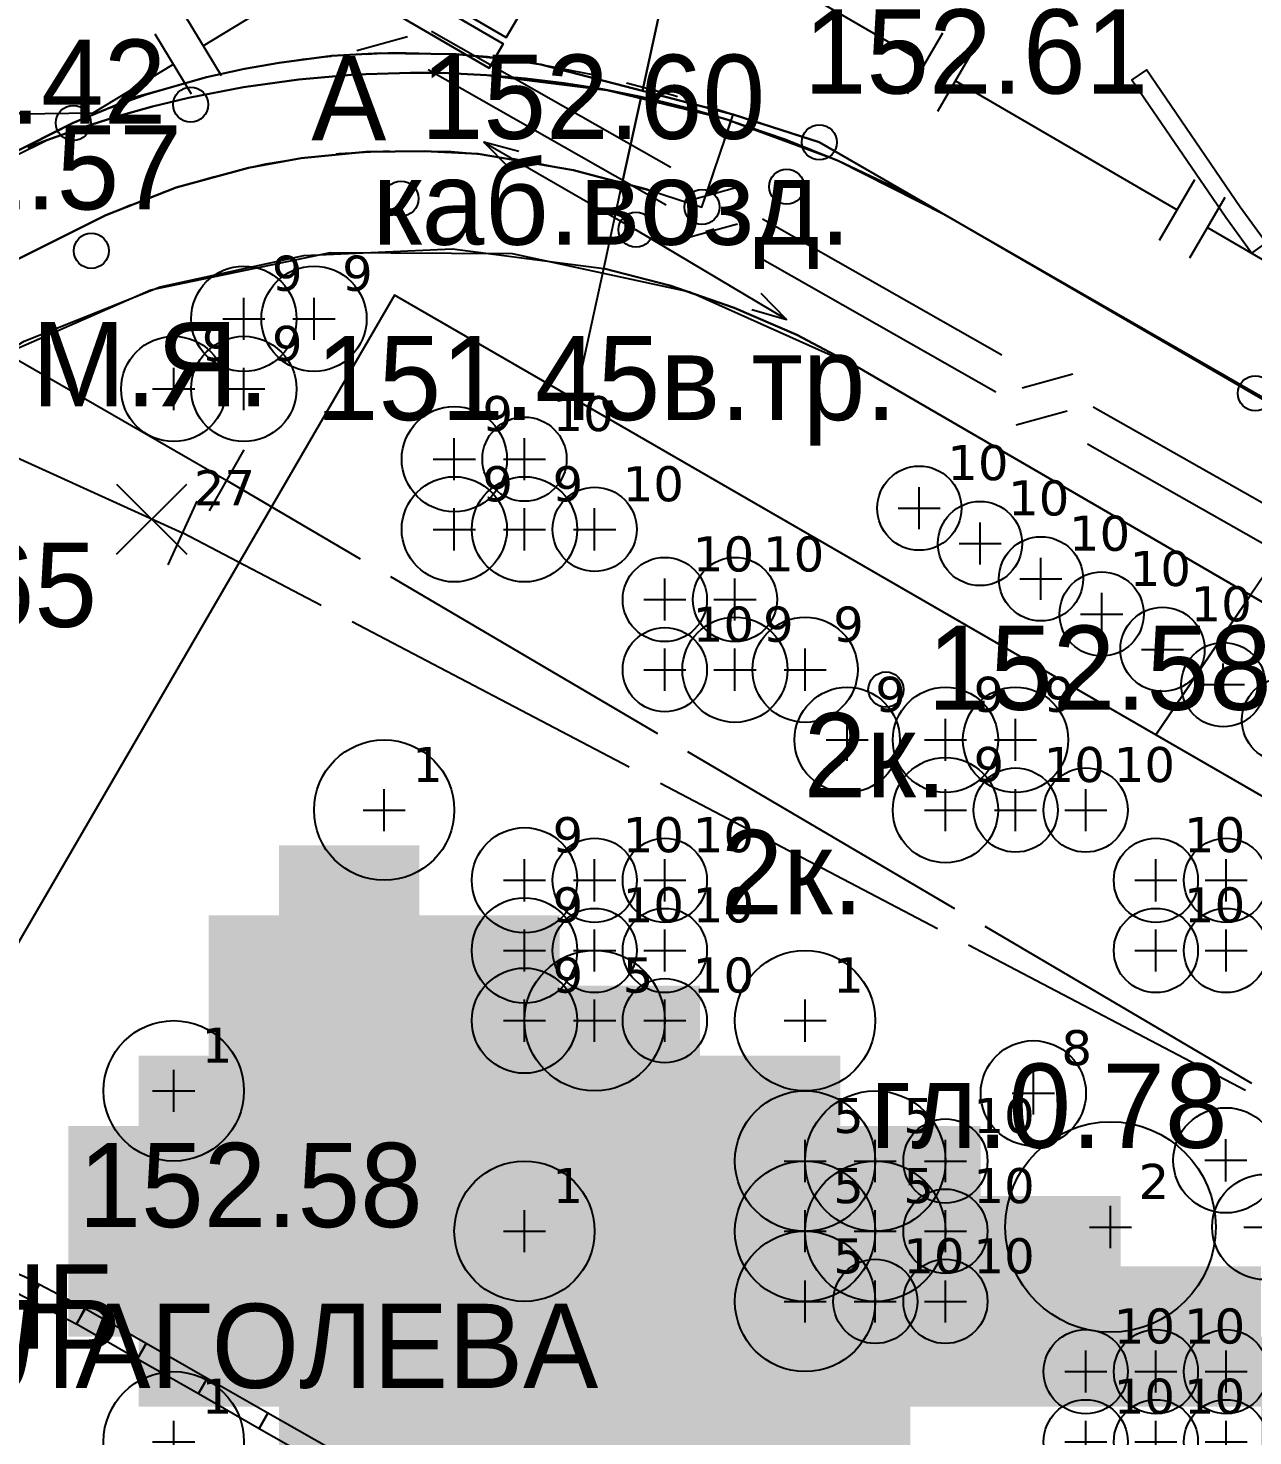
# Model space of a CAD drawing. Header units: metres. Extents: x -2743 to 126, y 13385 to 13916.
# Drawn here: x -1993.3 to -1975.85, y 13682.61 to 13702.66 of the extents above; entities that cross this region are included whole.
import ezdxf

# ---------------------------------------------------------------- set-up
doc = ezdxf.new("R2010")
doc.units = ezdxf.units.M
for name, color, linetype in [('GREEN_LABELS', 7, 'Continuous'), ('GREEN_REJECT', 1, 'Continuous'), ('GREEN_SHRUBS', 94, 'Continuous'), ('GREEN_TREES', 3, 'Continuous'), ('GREEN_ZONE_ALLOWED', 3, 'Continuous'), ('link-улица Берзарина_Граница работ$0$ГП_Граница проектирования', 7, 'Continuous'), ('link-улица Берзарина_Покрытия — Новые$0$ДВ_ПП_Газон_Р', 7, 'Continuous'), ('link-улица Берзарина_Покрытия — Новые$0$ДВ_ПП_Тип2_Р_покрытия_ПЧ_Местные', 7, 'Continuous'), ('link-улица Берзарина_Покрытия — Новые$0$ДВ_ПП_Тип4_У_ПЧ за счет АБ_ТР', 7, 'Continuous'), ('link-улица Берзарина_Покрытия — Новые$0$ДВ_ПП_Тип5_Р ТР', 7, 'Continuous'), ('link-улица Берзарина_Покрытия — Новые$0$ДВ_ПП_Тип6_У_ТР_3м за счет Газона', 7, 'Continuous'), ('link_улица Берзарина_борта$0$ДВ_ГП_П_Борт_БР100.30.15', 7, 'Continuous'), ('link_улица Берзарина_борта$0$ДВ_ГП_П_Борт_Пониженный_бетонный', 7, 'Continuous'), ('link_улица Берзарина_борта$0$разметка', 7, 'Continuous'), ('output[1-12]_3_ДЖКХ-24_03233kl$0$Красные линии', 7, 'Continuous'), ('output[1-12]_3_ДЖКХ-24_03233tp$0$Вышки', 7, 'Continuous'), ('output[1-12]_3_ДЖКХ-24_03233tp$0$Горизонтали', 7, 'Continuous'), ('output[1-12]_3_ДЖКХ-24_03233tp$0$Граница улицы', 7, 'Continuous'), ('output[1-12]_3_ДЖКХ-24_03233tp$0$Здания', 7, 'Continuous'), ('output[1-12]_3_ДЖКХ-24_03233tp$0$Леса и газоны', 7, 'Continuous'), ('output[1-12]_3_ДЖКХ-24_03233tp$0$ЛЭП', 7, 'Continuous'), ('output[1-12]_3_ДЖКХ-24_03233tp$0$Светофоры', 7, 'Continuous'), ('output[1-12]_3_ДЖКХ-24_03233up$0$Газопровод', 7, 'Continuous'), ('output[1-12]_3_ДЖКХ-24_03233up$0$Кабель связи', 7, 'Continuous'), ('output[1-12]_3_ДЖКХ-24_03233up$0$Кабель электрический', 7, 'Continuous'), ('output[23]_3_ДЖКХ-25_01840tp$0$Граница улицы', 7, 'Continuous')]:
    doc.layers.add(name, color=color, linetype=linetype)
doc.styles.add('unicode', font='DejaVuSans.ttf')

# ---------------------------------------------------------------- blocks, each defined once
blk = doc.blocks.new('GREEN_TREE_CRATAEGUS_SUBMOLLIS')
for p, q in [((0, -0.3), (0, 0.3)), ((-0.3, 0), (0.3, 0))]:
    blk.add_line(p, q)
blk.add_circle((0, 0), 1.5)
at = {"style": 'unicode', "flags": 1}
for tag, p in [('POS', (0.4, 0.4)), ('NUM', (0.4, -0.9)), ('SPECIES', (0.4, -1.8)), ('NPA', (0.4, -2.7))]:
    blk.add_attdef(tag, p, '', height=0.5, dxfattribs=at)
blk = doc.blocks.new('GREEN_TREE_PINUS_MUGO')
for p, q in [((0, -0.3), (0, 0.3)), ((-0.3, 0), (0.3, 0))]:
    blk.add_line(p, q)
blk.add_circle((0, 0), 1)
at = {"style": 'unicode', "flags": 1}
for tag, p in [('POS', (0.4, 0.4)), ('NUM', (0.4, -0.9)), ('SPECIES', (0.4, -1.8)), ('NPA', (0.4, -2.7))]:
    blk.add_attdef(tag, p, '', height=0.5, dxfattribs=at)
blk = doc.blocks.new('GREEN_SHRUB_COTONEASTER_LUCIDUS')
for p, q in [((0, -0.3), (0, 0.3)), ((-0.3, 0), (0.3, 0))]:
    blk.add_line(p, q)
blk.add_circle((0, 0), 0.6)
at = {"style": 'unicode', "flags": 1}
for tag, p in [('POS', (0.4, 0.4)), ('NUM', (0.4, -0.9)), ('SPECIES', (0.4, -1.8)), ('NPA', (0.4, -2.7))]:
    blk.add_attdef(tag, p, '', height=0.5, dxfattribs=at)
blk = doc.blocks.new('GREEN_SHRUB_CORNUS_SERICEA')
for p, q in [((0, -0.3), (0, 0.3)), ((-0.3, 0), (0.3, 0))]:
    blk.add_line(p, q)
blk.add_circle((0, 0), 0.75)
at = {"style": 'unicode', "flags": 1}
for tag, p in [('POS', (0.4, 0.4)), ('NUM', (0.4, -0.9)), ('SPECIES', (0.4, -1.8)), ('NPA', (0.4, -2.7))]:
    blk.add_attdef(tag, p, '', height=0.5, dxfattribs=at)
blk = doc.blocks.new('GREEN_SHRUB_LONICERA_TATARICA')
for p, q in [((0, -0.3), (0, 0.3)), ((-0.3, 0), (0.3, 0))]:
    blk.add_line(p, q)
blk.add_circle((0, 0), 0.75)
at = {"style": 'unicode', "flags": 1}
for tag, p in [('POS', (0.4, 0.4)), ('NUM', (0.4, -0.9)), ('SPECIES', (0.4, -1.8)), ('NPA', (0.4, -2.7))]:
    blk.add_attdef(tag, p, '', height=0.5, dxfattribs=at)
blk = doc.blocks.new('GREEN_SHRUB_JUNIPERUS_SABINA')
for p, q in [((0, -0.3), (0, 0.3)), ((-0.3, 0), (0.3, 0))]:
    blk.add_line(p, q)
blk.add_circle((0, 0), 1)
at = {"style": 'unicode', "flags": 1}
for tag, p in [('POS', (0.4, 0.4)), ('NUM', (0.4, -0.9)), ('SPECIES', (0.4, -1.8)), ('NPA', (0.4, -2.7))]:
    blk.add_attdef(tag, p, '', height=0.5, dxfattribs=at)
blk = doc.blocks.new('GREEN_REJECT_MARK')
for p, q in [((-0.5, -0.5), (0.5, 0.5)), ((-0.5, 0.5), (0.5, -0.5))]:
    blk.add_line(p, q)
at = {"style": 'unicode'}
blk.add_attdef('NUM', (0.6, 0.2), '', height=0.5, dxfattribs=at)

msp = doc.modelspace()

# ---------------------------------------------------------------- hatches: boundary and pattern name
at = {"layer": 'GREEN_ZONE_ALLOWED', "transparency": 33554508}
h = msp.add_hatch(color=3, dxfattribs=at)
h.dxf.hatch_style = 1
h.paths.add_polyline_path([(-1992.727, 13684.022), (-1992.727, 13685.022), (-1992.727, 13686.022), (-1992.727, 13687.022), (-1991.727, 13687.022), (-1991.727, 13688.022), (-1990.727, 13688.022), (-1990.727, 13689.022), (-1990.727, 13690.022), (-1989.727, 13690.022), (-1989.727, 13691.022), (-1988.727, 13691.022), (-1987.727, 13691.022), (-1987.727, 13690.022), (-1986.727, 13690.022), (-1985.727, 13690.022), (-1985.727, 13689.022), (-1984.727, 13689.022), (-1983.727, 13689.022), (-1983.727, 13688.022), (-1982.727, 13688.022), (-1981.727, 13688.022), (-1981.727, 13687.022), (-1980.727, 13687.022), (-1979.727, 13687.022), (-1979.727, 13686.022), (-1978.727, 13686.022), (-1977.727, 13686.022), (-1977.727, 13685.022), (-1976.727, 13685.022), (-1975.727, 13685.022), (-1975.727, 13684.022), (-1974.727, 13684.022), (-1974.727, 13683.022), (-1973.727, 13683.022), (-1972.727, 13683.022), (-1972.727, 13682.022), (-1973.727, 13682.022), (-1974.727, 13682.022), (-1975.727, 13682.022), (-1975.727, 13683.022), (-1976.727, 13683.022), (-1977.727, 13683.022), (-1978.727, 13683.022), (-1979.727, 13683.022), (-1980.727, 13683.022), (-1980.727, 13682.022), (-1981.727, 13682.022), (-1981.727, 13681.022), (-1982.727, 13681.022), (-1982.727, 13680.022), (-1983.727, 13680.022), (-1984.727, 13680.022), (-1984.727, 13681.022), (-1985.727, 13681.022), (-1986.727, 13681.022), (-1987.727, 13681.022), (-1987.727, 13682.022), (-1988.727, 13682.022), (-1989.727, 13682.022), (-1989.727, 13683.022), (-1990.727, 13683.022), (-1991.727, 13683.022), (-1991.727, 13684.022), (-1992.727, 13684.022)])

# ---------------------------------------------------------------- linework, layer by layer
at = {"layer": 'link-улица Берзарина_Граница работ$0$ГП_Граница проектирования'}
msp.add_lwpolyline([(-1921.402, 13649.466), (-1933.159, 13654.092), (-1928.779, 13664.629), (-1988.079, 13698.859), (-1995.299, 13686.451), (-2001.646, 13689.693), (-2002.701, 13690.383), (-2013.582, 13696.083)], dxfattribs=at)
at = {"layer": 'link-улица Берзарина_Покрытия — Новые$0$ДВ_ПП_Газон_Р'}
for points in [[(-1995.299, 13686.451), (-2000.536, 13689.126), (-1999.131, 13692.209), (-1998.064, 13694.1), (-1996.718, 13695.743), (-1995.135, 13697.117), (-1993.356, 13698.202), (-1991.422, 13698.978), (-1989.373, 13699.423), (-1987.251, 13699.517), (-1985.097, 13699.24), (-1984.155, 13698.997), (-1983.236, 13698.68), (-1982.344, 13698.294), (-1981.484, 13697.839), (-1975.877, 13694.586), (-1977.227, 13692.595), (-1985.504, 13697.373), (-1988.079, 13698.859), (-1995.299, 13686.451)], [(-1939.468, 13670.799), (-1949.958, 13676.854), (-1977.227, 13692.595), (-1975.877, 13694.586), (-1948.449, 13678.674), (-1938.236, 13672.748), (-1939.468, 13670.799)]]:
    msp.add_lwpolyline(points, close=True, dxfattribs=at)
msp.add_lwpolyline([(-1985.504, 13697.373), (-1985.097, 13699.24)], dxfattribs=at)
at = {"layer": 'link-улица Берзарина_Покрытия — Новые$0$ДВ_ПП_Тип2_Р_покрытия_ПЧ_Местные'}
msp.add_lwpolyline([(-1982.037, 13713.301), (-1984.113, 13714.505), (-1984.609, 13714.793), (-1988.37, 13716.932), (-2005.423, 13691.809), (-2002.709, 13690.387), (-2001.407, 13693.245), (-2000.012, 13695.674), (-1998.208, 13697.786), (-1996.046, 13699.528), (-1993.577, 13700.851), (-1992.659, 13701.312), (-1991.772, 13701.677), (-1991.425, 13701.772), (-1990.759, 13701.965), (-1990.216, 13702.085), (-1989.723, 13702.167), (-1988.98, 13702.266), (-1988.285, 13702.304), (-1987.199, 13702.294), (-1986.486, 13702.223), (-1985.992, 13702.145), (-1984.547, 13701.769), (-1982.037, 13713.301)], close=True, dxfattribs=at)
msp.add_lwpolyline([(-1982.037, 13713.301), (-1984.547, 13701.769), (-1983.252, 13701.432), (-1982.025, 13701.036), (-1975.811, 13697.461)], dxfattribs=at)
at = {"layer": 'link-улица Берзарина_Покрытия — Новые$0$ДВ_ПП_Тип4_У_ПЧ за счет АБ_ТР'}
msp.add_lwpolyline([(-1993.308, 13700.961), (-1993.173, 13701.014), (-1993.037, 13701.066), (-1992.539, 13701.243), (-1992.036, 13701.403), (-1991.527, 13701.545), (-1991.014, 13701.669), (-1990.231, 13701.821), (-1989.441, 13701.932), (-1988.647, 13702), (-1987.85, 13702.026), (-1987.579, 13702.025), (-1987.308, 13702.02), (-1987.037, 13702.009), (-1986.766, 13701.994), (-1986.212, 13701.947), (-1985.66, 13701.879), (-1985.111, 13701.791), (-1984.566, 13701.683), (-1984.242, 13701.609), (-1983.92, 13701.528), (-1983.6, 13701.439), (-1983.282, 13701.344), (-1982.512, 13701.08), (-1981.758, 13700.775), (-1981.022, 13700.43), (-1980.306, 13700.045), (-1982.025, 13701.036), (-1983.252, 13701.432), (-1984.547, 13701.769), (-1985.992, 13702.145), (-1985.992, 13702.145), (-1986.486, 13702.223), (-1987.199, 13702.294), (-1988.285, 13702.304), (-1988.98, 13702.266), (-1989.723, 13702.167), (-1990.216, 13702.085), (-1990.759, 13701.965), (-1991.425, 13701.772), (-1991.772, 13701.677), (-1992.659, 13701.312), (-1993.577, 13700.851)], dxfattribs=at)
msp.add_lwpolyline([(-1965.206, 13691.517), (-1969.4, 13693.907), (-1974.442, 13696.702), (-1975.811, 13697.461), (-1980.276, 13700.028), (-1980.264, 13700.022), (-1980.253, 13700.015), (-1980.241, 13700.008), (-1980.229, 13700.001), (-1974.471, 13696.66), (-1963.848, 13690.497), (-1963.734, 13690.655), (-1965.206, 13691.517)], close=True, dxfattribs=at)
at = {"layer": 'link-улица Берзарина_Покрытия — Новые$0$ДВ_ПП_Тип5_Р ТР'}
msp.add_lwpolyline([(-1993.602, 13699.293), (-1992.195, 13700), (-1991.193, 13700.39), (-1990.16, 13700.672), (-1989.408, 13700.809), (-1988.486, 13700.899), (-1987.65, 13700.912), (-1986.887, 13700.871), (-1985.526, 13700.638), (-1984.833, 13700.456), (-1984.566, 13701.683), (-1984.566, 13701.683), (-1985.111, 13701.791), (-1985.66, 13701.879), (-1986.212, 13701.947), (-1986.766, 13701.994), (-1987.037, 13702.009), (-1987.308, 13702.02), (-1987.579, 13702.025), (-1987.85, 13702.026), (-1988.647, 13702), (-1989.441, 13701.932), (-1990.231, 13701.821), (-1991.014, 13701.669), (-1991.527, 13701.545), (-1992.036, 13701.403), (-1992.539, 13701.243), (-1993.037, 13701.066), (-1993.173, 13701.014), (-1993.308, 13700.961)], dxfattribs=at)
msp.add_lwpolyline([(-1983.282, 13701.344), (-1983.6, 13701.439), (-1983.92, 13701.528), (-1984.242, 13701.609), (-1984.566, 13701.683), (-1984.833, 13700.456), (-1984.416, 13700.346), (-1983.698, 13700.114), (-1983.282, 13701.344)], close=True, dxfattribs=at)
at = {"layer": 'link-улица Берзарина_Покрытия — Новые$0$ДВ_ПП_Тип6_У_ТР_3м за счет Газона'}
msp.add_lwpolyline([(-1948.449, 13678.674), (-1975.877, 13694.586), (-1981.484, 13697.839), (-1982.344, 13698.294), (-1983.236, 13698.68), (-1984.155, 13698.997), (-1985.097, 13699.24), (-1984.833, 13700.456), (-1984.416, 13700.346), (-1983.698, 13700.114), (-1983.282, 13701.344), (-1982.491, 13701.072), (-1981.718, 13700.757), (-1980.963, 13700.4), (-1980.229, 13700.001), (-1974.471, 13696.66), (-1946.832, 13680.625), (-1948.449, 13678.674)], close=True, dxfattribs=at)
for points in [[(-1993.356, 13698.202), (-1991.422, 13698.978), (-1989.373, 13699.423), (-1987.251, 13699.517), (-1985.097, 13699.24), (-1984.833, 13700.456), (-1984.833, 13700.456), (-1985.526, 13700.638), (-1986.887, 13700.871), (-1987.65, 13700.912), (-1988.486, 13700.899), (-1989.408, 13700.809), (-1990.16, 13700.672), (-1991.193, 13700.39), (-1992.195, 13700), (-1993.602, 13699.293)], [(-1974.471, 13696.66), (-1975.877, 13694.586)]]:
    msp.add_lwpolyline(points, dxfattribs=at)
at = {"layer": 'link_улица Берзарина_борта$0$ДВ_ГП_П_Борт_БР100.30.15'}
for points in [[(-1986.766, 13701.994), (-1985.053, 13701.781), (-1983.382, 13701.375), (-1981.769, 13700.78), (-1980.229, 13700.001), (-1926.517, 13668.839), (-1923.055, 13666.831), (-1915.507, 13662.452), (-1894.466, 13647.696), (-1863.372, 13632.742)], [(-2002.783, 13690.224), (-2001.407, 13693.245), (-1999.927, 13695.794), (-1997.998, 13697.986), (-1995.681, 13699.763), (-1993.037, 13701.066), (-1992.539, 13701.243), (-1992.036, 13701.403), (-1991.527, 13701.545), (-1991.014, 13701.669)]]:
    msp.add_lwpolyline(points, dxfattribs=at)
at = {"layer": 'link_улица Берзарина_борта$0$ДВ_ГП_П_Борт_Пониженный_бетонный'}
for points in [[(-1991.014, 13701.669), (-1990.231, 13701.821), (-1989.441, 13701.932), (-1988.647, 13702), (-1987.85, 13702.026), (-1987.579, 13702.025), (-1987.308, 13702.02), (-1987.037, 13702.009), (-1986.766, 13701.994)], [(-2000.536, 13689.126), (-1999.131, 13692.209), (-1997.803, 13694.464), (-1996.055, 13696.374), (-1993.952, 13697.883), (-1991.555, 13698.935), (-1988.993, 13699.465), (-1986.403, 13699.453), (-1983.872, 13698.908), (-1981.484, 13697.839), (-1919.727, 13662.01)]]:
    msp.add_lwpolyline(points, dxfattribs=at)
at = {"layer": 'link_улица Берзарина_борта$0$разметка'}
for points in [[(-1989.742, 13704.886), (-1989.943, 13704.541), (-1986.486, 13702.529), (-1986.285, 13702.874), (-1989.742, 13704.886)], [(-1989.742, 13704.886), (-1986.285, 13702.874), (-1986.486, 13702.529), (-1989.943, 13704.541), (-1989.742, 13704.886)], [(-1989.988, 13704.451), (-1990.189, 13704.105), (-1986.732, 13702.093), (-1986.531, 13702.439), (-1989.988, 13704.451)], [(-1989.988, 13704.451), (-1986.531, 13702.439), (-1986.732, 13702.093), (-1990.189, 13704.105), (-1989.988, 13704.451)]]:
    msp.add_lwpolyline(points, close=True, dxfattribs=at)
at = {"layer": 'output[1-12]_3_ДЖКХ-24_03233kl$0$Красные линии'}
for points in [[(-1976.232, 13699.968), (-1975.859, 13699.457), (-1975.657, 13699.605), (-1976.028, 13700.112), (-1977.361, 13702.068), (-1977.568, 13701.928), (-1976.232, 13699.968)], [(-1993.354, 13684.87), (-1994.067, 13685.174), (-1994.165, 13684.944), (-1993.461, 13684.644), (-1993.262, 13684.54), (-1993.146, 13684.762), (-1993.354, 13684.87)], [(-1992.492, 13684.421), (-1993.146, 13684.762), (-1993.262, 13684.54), (-1992.607, 13684.199), (-1992.492, 13684.421)], [(-1991.619, 13683.922), (-1992.487, 13684.418), (-1992.612, 13684.201), (-1991.743, 13683.705), (-1991.619, 13683.922)], [(-1990.751, 13683.426), (-1991.619, 13683.922), (-1991.743, 13683.705), (-1990.875, 13683.209), (-1990.751, 13683.426)], [(-1989.883, 13682.93), (-1990.751, 13683.426), (-1990.875, 13683.209), (-1990.007, 13682.713), (-1989.883, 13682.93)], [(-1989.014, 13682.434), (-1989.883, 13682.93), (-1990.007, 13682.713), (-1989.139, 13682.217), (-1989.014, 13682.434)]]:
    msp.add_lwpolyline(points, close=True, dxfattribs=at)
at = {"layer": 'output[1-12]_3_ДЖКХ-24_03233tp$0$Вышки'}
msp.add_circle((-1984.639, 13699.79), 0.25, dxfattribs=at)
at = {"layer": 'output[1-12]_3_ДЖКХ-24_03233tp$0$Горизонтали'}
for centre in [(-1992.659, 13701.312), (-1982.025, 13701.036), (-1983.698, 13700.114), (-1975.811, 13697.461), (-1981.076, 13693.24)]:
    msp.add_circle(centre, 0.25, dxfattribs=at)
at = {"layer": 'output[1-12]_3_ДЖКХ-24_03233tp$0$Граница улицы'}
for points in [[(-1989.723, 13702.167), (-1989.384, 13702.222), (-1988.987, 13702.265), (-1988.98, 13702.266)], [(-1988.481, 13702.293), (-1988.092, 13702.314), (-1987.732, 13702.306)], [(-1987.232, 13702.294), (-1987.199, 13702.294), (-1986.756, 13702.257), (-1986.486, 13702.223)], [(-1990.945, 13701.911), (-1990.759, 13701.965), (-1990.216, 13702.085)], [(-1985.992, 13702.145), (-1985.256, 13702.003)], [(-1984.771, 13701.883), (-1984.103, 13701.707), (-1984.047, 13701.689)], [(-1992.133, 13701.528), (-1992.041, 13701.566), (-1991.62, 13701.715), (-1991.425, 13701.772)], [(-1983.571, 13701.535), (-1983.252, 13701.432), (-1982.858, 13701.305)], [(-1983.374, 13701.07), (-1983.252, 13701.432)], [(-1993.269, 13701.007), (-1992.659, 13701.312), (-1992.596, 13701.338)], [(-1982.382, 13701.151), (-1982.025, 13701.036)], [(-1982.025, 13701.036), (-1981.341, 13700.643)], [(-1990.16, 13700.672), (-1989.912, 13700.728), (-1989.408, 13700.809)], [(-1988.913, 13700.874), (-1988.874, 13700.878), (-1988.15, 13700.917)], [(-1987.65, 13700.912), (-1987.272, 13700.903), (-1986.901, 13700.873), (-1986.887, 13700.871)], [(-1986.391, 13700.805), (-1985.641, 13700.66)], [(-1983.941, 13700.192), (-1983.698, 13700.114), (-1983.535, 13700.597)], [(-1991.375, 13700.325), (-1991.193, 13700.39), (-1990.645, 13700.549)], [(-1985.155, 13700.545), (-1984.494, 13700.371), (-1984.416, 13700.346)], [(-1980.908, 13700.393), (-1980.224, 13700)], [(-1992.515, 13699.839), (-1992.195, 13700)], [(-1992.195, 13700), (-1992.052, 13700.057), (-1991.841, 13700.144)], [(-1980.224, 13700), (-1979.918, 13699.824)], [(-1993.602, 13699.293), (-1992.962, 13699.615)], [(-1979.485, 13699.574), (-1978.872, 13699.222)], [(-1978.438, 13698.973), (-1977.826, 13698.62)], [(-1977.392, 13698.371), (-1976.78, 13698.018)], [(-1976.346, 13697.769), (-1975.811, 13697.461), (-1975.733, 13697.418)]]:
    msp.add_lwpolyline(points, dxfattribs=at)
at = {"layer": 'output[1-12]_3_ДЖКХ-24_03233tp$0$Леса и газоны'}
msp.add_circle((-1987.988, 13700.234), 0.25, dxfattribs=at)
at = {"layer": 'output[1-12]_3_ДЖКХ-24_03233tp$0$ЛЭП'}
for points in [[(-1986.807, 13701.036), (-1984.639, 13699.79)], [(-1986.307, 13700.903), (-1986.807, 13701.036), (-1986.439, 13700.67)], [(-1982.49, 13698.512), (-1984.639, 13699.79)], [(-1982.988, 13698.652), (-1982.49, 13698.512), (-1982.852, 13698.883)]]:
    msp.add_lwpolyline(points, dxfattribs=at)
at = {"layer": 'output[1-12]_3_ДЖКХ-24_03233tp$0$Светофоры'}
for centre in [(-1990.985, 13701.574), (-1982.489, 13700.403), (-1992.4, 13699.49)]:
    msp.add_circle(centre, 0.25, dxfattribs=at)
at = {"layer": 'output[1-12]_3_ДЖКХ-24_03233up$0$Газопровод'}
for points in [[(-1990.805, 13702.41), (-1987.68, 13704.308)], [(-1983.675, 13704.002), (-1980.515, 13702.164)], [(-1990.545, 13701.982), (-1991.064, 13702.837)], [(-1980.766, 13701.731), (-1980.263, 13702.596)], [(-1990.973, 13701.723), (-1991.492, 13702.577)], [(-1980.334, 13701.48), (-1979.831, 13702.344)], [(-1994.5, 13702.123), (-1993.412, 13701.444), (-1992.373, 13701.457), (-1991.232, 13702.15)], [(-1980.083, 13701.912), (-1976.922, 13700.073)], [(-1977.174, 13699.641), (-1976.671, 13700.506)], [(-1976.742, 13699.39), (-1976.239, 13700.254)], [(-1976.49, 13699.822), (-1973.33, 13697.983)]]:
    msp.add_lwpolyline(points, dxfattribs=at)
at = {"layer": 'output[1-12]_3_ДЖКХ-24_03233up$0$Кабель связи'}
for points in [[(-1987.553, 13702.62), (-1984.141, 13700.684)], [(-1988.615, 13702.342), (-1987.893, 13702.542)], [(-1987.601, 13702.072), (-1984.207, 13700.147)], [(-1983.85, 13700.215), (-1983.127, 13700.414)], [(-1983.916, 13699.677), (-1983.193, 13699.877)], [(-1982.836, 13699.944), (-1979.424, 13698.009)], [(-1982.902, 13699.407), (-1979.508, 13697.482)], [(-1979.133, 13697.539), (-1978.41, 13697.739)], [(-1979.217, 13697.012), (-1978.494, 13697.212)], [(-1978.119, 13697.269), (-1974.707, 13695.334)], [(-1978.203, 13696.742), (-1974.809, 13694.817)]]:
    msp.add_lwpolyline(points, dxfattribs=at)
at = {"layer": 'output[1-12]_3_ДЖКХ-24_03233up$0$Кабель электрический'}
for points in [[(-2000, 13701.705), (-1997.06, 13700.02), (-1993.72, 13698.09), (-1990.47, 13696.22)], [(-2000, 13699.703), (-1997.44, 13698.38), (-1994.2, 13696.88), (-1991.1, 13695.47)], [(-1990.719, 13695.787), (-1990.221, 13696.653)], [(-1990.47, 13696.22), (-1988.568, 13695.102)], [(-1991.307, 13695.015), (-1990.893, 13695.925)], [(-1989.125, 13694.435), (-1991.1, 13695.47)], [(-1988.137, 13694.848), (-1984.333, 13692.612)], [(-1984.733, 13692.132), (-1988.682, 13694.203)], [(-1983.902, 13692.358), (-1980.098, 13690.122)], [(-1980.34, 13689.83), (-1984.29, 13691.9)], [(-1979.667, 13689.868), (-1975.863, 13687.632)], [(-1975.948, 13687.527), (-1979.897, 13689.598)]]:
    msp.add_lwpolyline(points, dxfattribs=at)

# ---------------------------------------------------------------- block references
at = {"layer": 'GREEN_REJECT'}
ref = msp.add_blockref('GREEN_REJECT_MARK', (-1991.54, 13695.666), dxfattribs=at)
ref.add_attrib('NUM', '27', (-1990.94, 13695.866), dxfattribs={"layer": 'GREEN_LABELS', "height": 0.5, "style": 'unicode'})
at = {"layer": 'GREEN_SHRUBS'}
for name, p in [('GREEN_SHRUB_LONICERA_TATARICA', (-1990.227, 13698.522)), ('GREEN_SHRUB_LONICERA_TATARICA', (-1989.227, 13698.522)), ('GREEN_SHRUB_LONICERA_TATARICA', (-1991.227, 13697.522)), ('GREEN_SHRUB_LONICERA_TATARICA', (-1990.227, 13697.522)), ('GREEN_SHRUB_LONICERA_TATARICA', (-1987.227, 13696.522)), ('GREEN_SHRUB_COTONEASTER_LUCIDUS', (-1986.227, 13696.522)), ('GREEN_SHRUB_COTONEASTER_LUCIDUS', (-1980.6, 13695.823)), ('GREEN_SHRUB_LONICERA_TATARICA', (-1987.227, 13695.522)), ('GREEN_SHRUB_LONICERA_TATARICA', (-1986.227, 13695.522)), ('GREEN_SHRUB_COTONEASTER_LUCIDUS', (-1985.227, 13695.522)), ('GREEN_SHRUB_COTONEASTER_LUCIDUS', (-1979.733, 13695.32)), ('GREEN_SHRUB_COTONEASTER_LUCIDUS', (-1978.866, 13694.817)), ('GREEN_SHRUB_COTONEASTER_LUCIDUS', (-1984.227, 13694.522)), ('GREEN_SHRUB_COTONEASTER_LUCIDUS', (-1983.227, 13694.522)), ('GREEN_SHRUB_COTONEASTER_LUCIDUS', (-1978, 13694.315)), ('GREEN_SHRUB_COTONEASTER_LUCIDUS', (-1977.133, 13693.812)), ('GREEN_SHRUB_LONICERA_TATARICA', (-1983.227, 13693.522)), ('GREEN_SHRUB_LONICERA_TATARICA', (-1982.227, 13693.522)), ('GREEN_SHRUB_COTONEASTER_LUCIDUS', (-1984.227, 13693.522)), ('GREEN_SHRUB_COTONEASTER_LUCIDUS', (-1976.266, 13693.309)), ('GREEN_SHRUB_COTONEASTER_LUCIDUS', (-1975.4, 13692.806)), ('GREEN_SHRUB_LONICERA_TATARICA', (-1981.627, 13692.522)), ('GREEN_SHRUB_LONICERA_TATARICA', (-1980.227, 13692.522)), ('GREEN_SHRUB_LONICERA_TATARICA', (-1979.227, 13692.522)), ('GREEN_SHRUB_LONICERA_TATARICA', (-1980.227, 13691.522)), ('GREEN_SHRUB_COTONEASTER_LUCIDUS', (-1979.227, 13691.522)), ('GREEN_SHRUB_COTONEASTER_LUCIDUS', (-1978.227, 13691.522)), ('GREEN_SHRUB_LONICERA_TATARICA', (-1986.227, 13690.522)), ('GREEN_SHRUB_COTONEASTER_LUCIDUS', (-1985.227, 13690.522)), ('GREEN_SHRUB_COTONEASTER_LUCIDUS', (-1984.227, 13690.522)), ('GREEN_SHRUB_COTONEASTER_LUCIDUS', (-1977.227, 13690.522)), ('GREEN_SHRUB_COTONEASTER_LUCIDUS', (-1976.227, 13690.522)), ('GREEN_SHRUB_LONICERA_TATARICA', (-1986.227, 13689.522)), ('GREEN_SHRUB_COTONEASTER_LUCIDUS', (-1985.227, 13689.522)), ('GREEN_SHRUB_COTONEASTER_LUCIDUS', (-1984.227, 13689.522)), ('GREEN_SHRUB_COTONEASTER_LUCIDUS', (-1977.227, 13689.522)), ('GREEN_SHRUB_COTONEASTER_LUCIDUS', (-1976.227, 13689.522)), ('GREEN_SHRUB_JUNIPERUS_SABINA', (-1985.227, 13688.522)), ('GREEN_SHRUB_LONICERA_TATARICA', (-1986.227, 13688.522)), ('GREEN_SHRUB_COTONEASTER_LUCIDUS', (-1984.227, 13688.522)), ('GREEN_SHRUB_CORNUS_SERICEA', (-1978.974, 13687.487)), ('GREEN_SHRUB_JUNIPERUS_SABINA', (-1982.227, 13686.522)), ('GREEN_SHRUB_JUNIPERUS_SABINA', (-1981.227, 13686.522)), ('GREEN_SHRUB_CORNUS_SERICEA', (-1976.229, 13686.532)), ('GREEN_SHRUB_COTONEASTER_LUCIDUS', (-1980.227, 13686.522)), ('GREEN_SHRUB_JUNIPERUS_SABINA', (-1982.227, 13685.522)), ('GREEN_SHRUB_JUNIPERUS_SABINA', (-1981.227, 13685.522)), ('GREEN_SHRUB_CORNUS_SERICEA', (-1975.674, 13685.582)), ('GREEN_SHRUB_COTONEASTER_LUCIDUS', (-1980.227, 13685.522)), ('GREEN_SHRUB_JUNIPERUS_SABINA', (-1982.227, 13684.522)), ('GREEN_SHRUB_COTONEASTER_LUCIDUS', (-1981.227, 13684.522)), ('GREEN_SHRUB_COTONEASTER_LUCIDUS', (-1980.227, 13684.522)), ('GREEN_SHRUB_COTONEASTER_LUCIDUS', (-1978.227, 13683.522)), ('GREEN_SHRUB_COTONEASTER_LUCIDUS', (-1977.227, 13683.522)), ('GREEN_SHRUB_COTONEASTER_LUCIDUS', (-1976.227, 13683.522)), ('GREEN_SHRUB_COTONEASTER_LUCIDUS', (-1978.227, 13682.522)), ('GREEN_SHRUB_COTONEASTER_LUCIDUS', (-1977.227, 13682.522)), ('GREEN_SHRUB_COTONEASTER_LUCIDUS', (-1976.227, 13682.522))]:
    msp.add_blockref(name, p, dxfattribs=at)
at = {"layer": 'GREEN_TREES'}
for name, p in [('GREEN_TREE_PINUS_MUGO', (-1988.227, 13691.522)), ('GREEN_TREE_PINUS_MUGO', (-1982.227, 13688.522)), ('GREEN_TREE_PINUS_MUGO', (-1991.227, 13687.522)), ('GREEN_TREE_CRATAEGUS_SUBMOLLIS', (-1977.874, 13685.582)), ('GREEN_TREE_PINUS_MUGO', (-1986.227, 13685.522)), ('GREEN_TREE_PINUS_MUGO', (-1991.227, 13682.522))]:
    msp.add_blockref(name, p, dxfattribs=at)

# ---------------------------------------------------------------- texts
at = {"layer": 'GREEN_LABELS', "style": 'unicode'}
for s, p in [('9', (-1989.827, 13698.922)), ('9', (-1988.827, 13698.922)), ('9', (-1990.827, 13697.922)), ('9', (-1989.827, 13697.922)), ('9', (-1986.827, 13696.922)), ('10', (-1985.827, 13696.922)), ('10', (-1980.2, 13696.223)), ('9', (-1986.827, 13695.922)), ('9', (-1985.827, 13695.922)), ('10', (-1984.827, 13695.922)), ('10', (-1979.333, 13695.72)), ('10', (-1978.466, 13695.217)), ('10', (-1983.827, 13694.922)), ('10', (-1982.827, 13694.922)), ('10', (-1977.6, 13694.715)), ('10', (-1976.733, 13694.212)), ('10', (-1983.827, 13693.922)), ('9', (-1982.827, 13693.922)), ('9', (-1981.827, 13693.922)), ('9', (-1981.227, 13692.922)), ('9', (-1979.827, 13692.922)), ('9', (-1978.827, 13692.922)), ('1', (-1987.827, 13691.922)), ('9', (-1979.827, 13691.922)), ('10', (-1978.827, 13691.922)), ('10', (-1977.827, 13691.922)), ('9', (-1985.827, 13690.922)), ('10', (-1984.827, 13690.922)), ('10', (-1983.827, 13690.922)), ('10', (-1976.827, 13690.922)), ('9', (-1985.827, 13689.922)), ('10', (-1984.827, 13689.922)), ('10', (-1983.827, 13689.922)), ('10', (-1976.827, 13689.922)), ('9', (-1985.827, 13688.922)), ('5', (-1984.827, 13688.922)), ('10', (-1983.827, 13688.922)), ('1', (-1981.827, 13688.922)), ('1', (-1990.827, 13687.922)), ('8', (-1978.574, 13687.887)), ('5', (-1981.827, 13686.922)), ('5', (-1980.827, 13686.922)), ('10', (-1979.827, 13686.922)), ('1', (-1985.827, 13685.922)), ('5', (-1981.827, 13685.922)), ('5', (-1980.827, 13685.922)), ('10', (-1979.827, 13685.922)), ('2', (-1977.474, 13685.982)), ('5', (-1981.827, 13684.922)), ('10', (-1980.827, 13684.922)), ('10', (-1979.827, 13684.922)), ('10', (-1977.827, 13683.922)), ('10', (-1976.827, 13683.922)), ('1', (-1990.827, 13682.922)), ('10', (-1977.827, 13682.922)), ('10', (-1976.827, 13682.922))]:
    msp.add_text(s, height=0.5, dxfattribs=at).set_placement(p)
at = {"layer": 'output[1-12]_3_ДЖКХ-24_03233tp$0$Горизонтали'}
for s, p in [('152.61', (-1982.245, 13701.73)), ('152.42', (-1996.24, 13701.3)), ('152.60', (-1987.705, 13701.085)), ('152.57', (-1996.019, 13700.08)), ('152.65', (-1997.228, 13694.131)), ('152.58', (-1980.484, 13692.951)), ('152.58', (-1992.585, 13685.581))]:
    msp.add_text(s, height=1.2, dxfattribs=at).set_placement(p)
at = {"layer": 'output[1-12]_3_ДЖКХ-24_03233tp$0$Граница улицы'}
msp.add_text('А', height=1.2, dxfattribs=at).set_placement((-1989.266, 13701.064))
at = {"layer": 'output[1-12]_3_ДЖКХ-24_03233tp$0$Здания'}
msp.add_text('М.Я.', height=1.2, dxfattribs=at).set_placement((-1993.251, 13697.276))
at = {"layer": 'output[1-12]_3_ДЖКХ-24_03233up$0$Кабель связи'}
msp.add_text('каб.возд.', height=1.2, dxfattribs=at).set_placement((-1988.395, 13699.577))
at = {"layer": 'output[1-12]_3_ДЖКХ-24_03233up$0$Кабель электрический'}
for s, p in [('151.45в.тр.', (-1989.2, 13697.078)), ('2к.', (-1982.247, 13691.705)), ('2к.', (-1983.433, 13690.039)), ('гл.0.78', (-1981.297, 13686.71)), ('3тр.ГНБ', (-1998.024, 13683.85))]:
    msp.add_text(s, height=1.2, dxfattribs=at).set_placement(p)
at = {"layer": 'output[23]_3_ДЖКХ-25_01840tp$0$Граница улицы'}
msp.add_text('УЛИЦА ГЕНЕРАЛА ГЛАГОЛЕВА', height=1.2, dxfattribs=at).set_placement((-2009.356, 13683.289))

doc.saveas('drawing.dxf')
